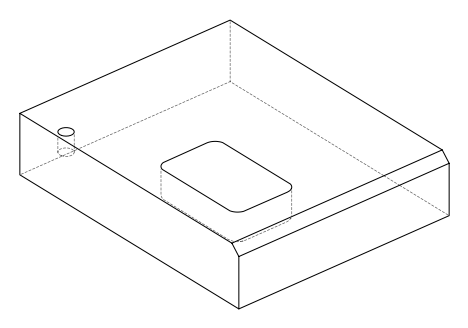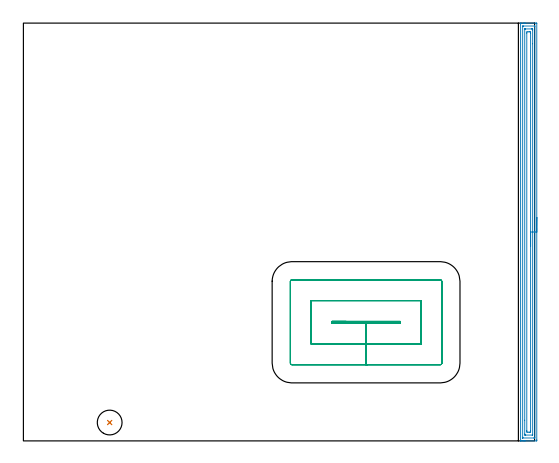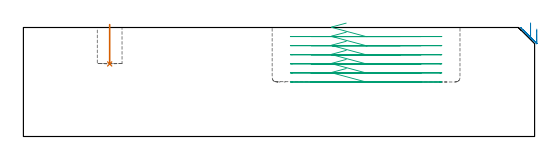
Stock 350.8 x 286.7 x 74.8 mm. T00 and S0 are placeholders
(PLAN: 3 operations, 2 tool changes, 18.3 min)
(1 INDEXABLE_INSERT_DRILL_BLIND_HOLE_FROM_SOLID | STEP1POCKET | NXT0302_005 | 0.11 min | 5622 mm3)
(2 AREA_MILL | FG_CHAMFER_SURFACE | UGT0205_001 | 9.44 min | 17660 mm3)
(3 MILL_RECTANGULAR_POCKET | POCKET_RECTANGULAR_STRAIGHT | NXT0201_007 | Follow Part, ap 6.25, ae 75% | 8.78 min | 394265 mm3)
(TOOL NXT0302_005 | Index. Insert Drill 17mm [880-D1700L20-05] | D17 PA176 FL85 Z2)
(TOOL UGT0205_001 | Chamfer Mill 20 x 3 x 45 deg. | D20 FL50 Z2)
(TOOL NXT0201_007 | ENDMILL 25mm [R216.25-25050GCK54P 1620] | D25 R3 FL54 Z5)
(OP 1 INDEXABLE_INSERT_DRILL_BLIND_HOLE_FROM_SOLID)
G17 G21 G94 G90
T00 M6
G54
G17 G0 G90 X59.2 Y12.6 S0 M3
G43 Z84.8 H1
G94 G81 G98 Z49.8 F250. R76.8
G80
M5
M2
(OP 2 AREA_MILL)
G17 G21 G94 G90
T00 M6
G54
G17 G0 G90 X352.3 Y153.35 S1061 M3
G43 Z84.8 H0
Z73.7
G94 G1 Y153.312 Z72.828 F250.
Y153.198 Z71.964
Y153.009 Z71.112
Y152.747 Z70.28
Y152.413 Z69.474
Y152.01 Z68.7
Y151.542 Z67.964
Y151.01 Z67.272
Y150.421 Z66.629
Y149.778 Z66.04
Y149.086 Z65.508
Y148.35 Z65.04
Y147.576 Z64.637
Y146.77 Z64.303
Y145.938 Z64.041
Y145.087 Z63.852
Y144.222 Z63.738
Y143.35 Z63.7
Y0.602
X352.297 Y0.337 Z63.702
X352.292 Y0.01 Z63.706
X351.96 Y0. Z64.037
X344.514 Z71.48
X343.932 Z72.065
X343.62 Z72.376
X343.037 Z72.959
X342.726 Z73.27
X341.64 Z74.359
X341.264 Y0.001 Z74.728
X341.244 Y0.003 Z74.748
X341.203 Y0.01 Z74.788
X341.2 Y0.156 Z74.8
Y286.545
X341.203 Y286.69 Z74.788
X341.261 Y286.694 Z74.73
X341.64 Y286.7 Z74.359
X343.037 Z72.959
X343.62 Z72.376
X343.932 Z72.065
X344.514 Z71.48
X351.669 Z64.328
X351.962 Y286.698 Z64.035
X352.292 Y286.69 Z63.706
X352.299 Y286.361 Z63.699
X352.3 Y143.35 Z63.7
X350.886 Z65.114
X350.885 Y2.386 Z65.115
X350.884 Y2.277 Z65.116
X350.879 Y2.165 Z65.121
X350.865 Y2.01 Z65.135
X350.774 Y2.007 Z65.226
X350.266 Y2.001 Z65.734
X342.726 Z73.274
X342.67 Y2.002 Z73.33
X342.637 Y2.006 Z73.363
X342.624 Y2.009 Z73.376
X342.621 Y2.053 Z73.379
X342.616 Y2.275 Z73.384
X342.614 Y2.386 Z73.386
Y2.497
X342.615 Y284.314 Z73.385
X342.616 Y284.423 Z73.384
X342.621 Y284.535 Z73.379
X342.635 Y284.69 Z73.365
X342.726 Y284.693 Z73.274
X343.234 Y284.699 Z72.766
X350.774 Z65.226
X350.83 Y284.698 Z65.17
X350.863 Y284.694 Z65.137
X350.876 Y284.691 Z65.124
X350.879 Y284.647 Z65.121
X350.884 Y284.425 Z65.116
X350.886 Y284.314 Z65.114
Y284.203
Y143.35
X349.472 Z66.528
X349.471 Y4.17 Z66.529
X349.47 Y4.049 Z66.53
X349.468 Y4.02 Z66.532
X349.466 Y4.013 Z66.534
X349.44 Y4.009 Z66.56
X349.327 Y4.003 Z66.673
X349.156 Y4. Z66.844
X344.685 Z71.315
X344.514 Y4.002 Z71.486
X344.344 Y4.007 Z71.656
X344.035 Y4.019 Z71.965
X344.033 Y4.17 Z71.967
X344.029 Y4.654 Z71.971
X344.028 Y14.19 Z71.972
X344.029 Y282.53 Z71.971
X344.03 Y282.651 Z71.97
X344.032 Y282.68 Z71.968
X344.034 Y282.687 Z71.966
X344.06 Y282.691 Z71.94
X344.173 Y282.697 Z71.827
X344.344 Y282.7 Z71.656
X348.815 Z67.185
X348.986 Y282.698 Z67.014
X349.156 Y282.694 Z66.844
X349.465 Y282.681 Z66.535
X349.467 Y282.53 Z66.533
X349.471 Y282.046 Z66.529
X349.472 Y272.54 Z66.528
Y143.35
X348.057 Z67.943
Y6.847
X348.039 Y6.007 Z67.961
X347.197 Y6. Z68.803
X346.257 Z69.743
X345.46 Y6.01 Z70.54
X345.443 Y6.813 Z70.557
Y6.847
Y279.853
X345.461 Y280.693 Z70.539
X346.303 Y280.7 Z69.697
X347.243 Z68.757
X348.04 Y280.69 Z67.96
X348.057 Y279.887 Z67.943
Y279.853
Y143.35
Y142.478 Z67.981
Y141.614 Z68.095
Y140.762 Z68.283
Y139.93 Z68.546
Y139.124 Z68.88
Y138.35 Z69.282
Y137.614 Z69.751
Y136.922 Z70.282
Y136.279 Z70.872
Y135.69 Z71.515
Y135.159 Z72.207
Y134.69 Z72.943
Y134.287 Z73.716
Y133.953 Z74.522
Y133.691 Z75.354
Y133.502 Z76.206
Y133.388 Z77.071
Y133.35 Z77.943
G0 Z84.8
M5
M2
(OP 3 MILL_RECTANGULAR_POCKET)
G17 G21 G94 G90
T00 M6
G54
G17 G0 G90 X221.509 Y82. S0 M3
G43 Z84.8 H1
Z77.8
G94 G1 X211.7 Z75.172 F250.
Y80.8 Z74.85
X235.15 Z68.567
X258.6 F500.
Y82.
X211.7
Y80.8
X235.15
Y66.55
X272.85
Y96.25
X197.45
Y66.55
X235.15
Y52.3
X286.
G3 X287.1 Y53.4 R1.1
G1 Y109.4
G3 X286. Y110.5 R1.1
G1 X184.3
G3 X183.2 Y109.4 R1.1
G1 Y53.4
G3 X184.3 Y52.3 R1.1
G1 X235.15
X236.15
G0 X221.509 Y82. Z71.567
G1 X211.7 Z68.938 F250.
Y80.8 Z68.617
X235.15 Z62.333
X258.6 F500.
Y82.
X211.7
Y80.8
X235.15
Y66.55
X272.85
Y96.25
X197.45
Y66.55
X235.15
Y52.3
X286.
G3 X287.1 Y53.4 R1.1
G1 Y109.4
G3 X286. Y110.5 R1.1
G1 X184.3
G3 X183.2 Y109.4 R1.1
G1 Y53.4
G3 X184.3 Y52.3 R1.1
G1 X235.15
X236.15
G0 X221.509 Y82. Z65.333
G1 X211.7 Z62.705 F250.
Y80.8 Z62.383
X235.15 Z56.1
X258.6 F500.
Y82.
X211.7
Y80.8
X235.15
Y66.55
X272.85
Y96.25
X197.45
Y66.55
X235.15
Y52.3
X286.
G3 X287.1 Y53.4 R1.1
G1 Y109.4
G3 X286. Y110.5 R1.1
G1 X184.3
G3 X183.2 Y109.4 R1.1
G1 Y53.4
G3 X184.3 Y52.3 R1.1
G1 X235.15
X236.15
G0 X221.509 Y82. Z59.1
G1 X211.7 Z56.472 F250.
Y80.8 Z56.15
X235.15 Z49.867
X258.6 F500.
Y82.
X211.7
Y80.8
X235.15
Y66.55
X272.85
Y96.25
X197.45
Y66.55
X235.15
Y52.3
X286.
G3 X287.1 Y53.4 R1.1
G1 Y109.4
G3 X286. Y110.5 R1.1
G1 X184.3
G3 X183.2 Y109.4 R1.1
G1 Y53.4
G3 X184.3 Y52.3 R1.1
G1 X235.15
X236.15
G0 X221.509 Y82. Z52.867
G1 X211.7 Z50.238 F250.
Y80.8 Z49.917
X235.15 Z43.633
X258.6 F500.
Y82.
X211.7
Y80.8
X235.15
Y66.55
X272.85
Y96.25
X197.45
Y66.55
X235.15
Y52.3
X286.
G3 X287.1 Y53.4 R1.1
G1 Y109.4
G3 X286. Y110.5 R1.1
G1 X184.3
G3 X183.2 Y109.4 R1.1
G1 Y53.4
G3 X184.3 Y52.3 R1.1
G1 X235.15
X236.15
G0 X221.509 Y82. Z46.633
G1 X211.7 Z44.005 F250.
Y80.8 Z43.683
X235.15 Z37.4
X258.6 F500.
Y82.
X211.7
Y80.8
X235.15
Y66.55
X272.85
Y96.25
X197.45
Y66.55
X235.15
Y52.3
X286.
G3 X287.1 Y53.4 R1.1
G1 Y109.4
G3 X286. Y110.5 R1.1
G1 X184.3
G3 X183.2 Y109.4 R1.1
G1 Y53.4
G3 X184.3 Y52.3 R1.1
G1 X235.15
X236.15
G0 Z84.8
M5
M2
